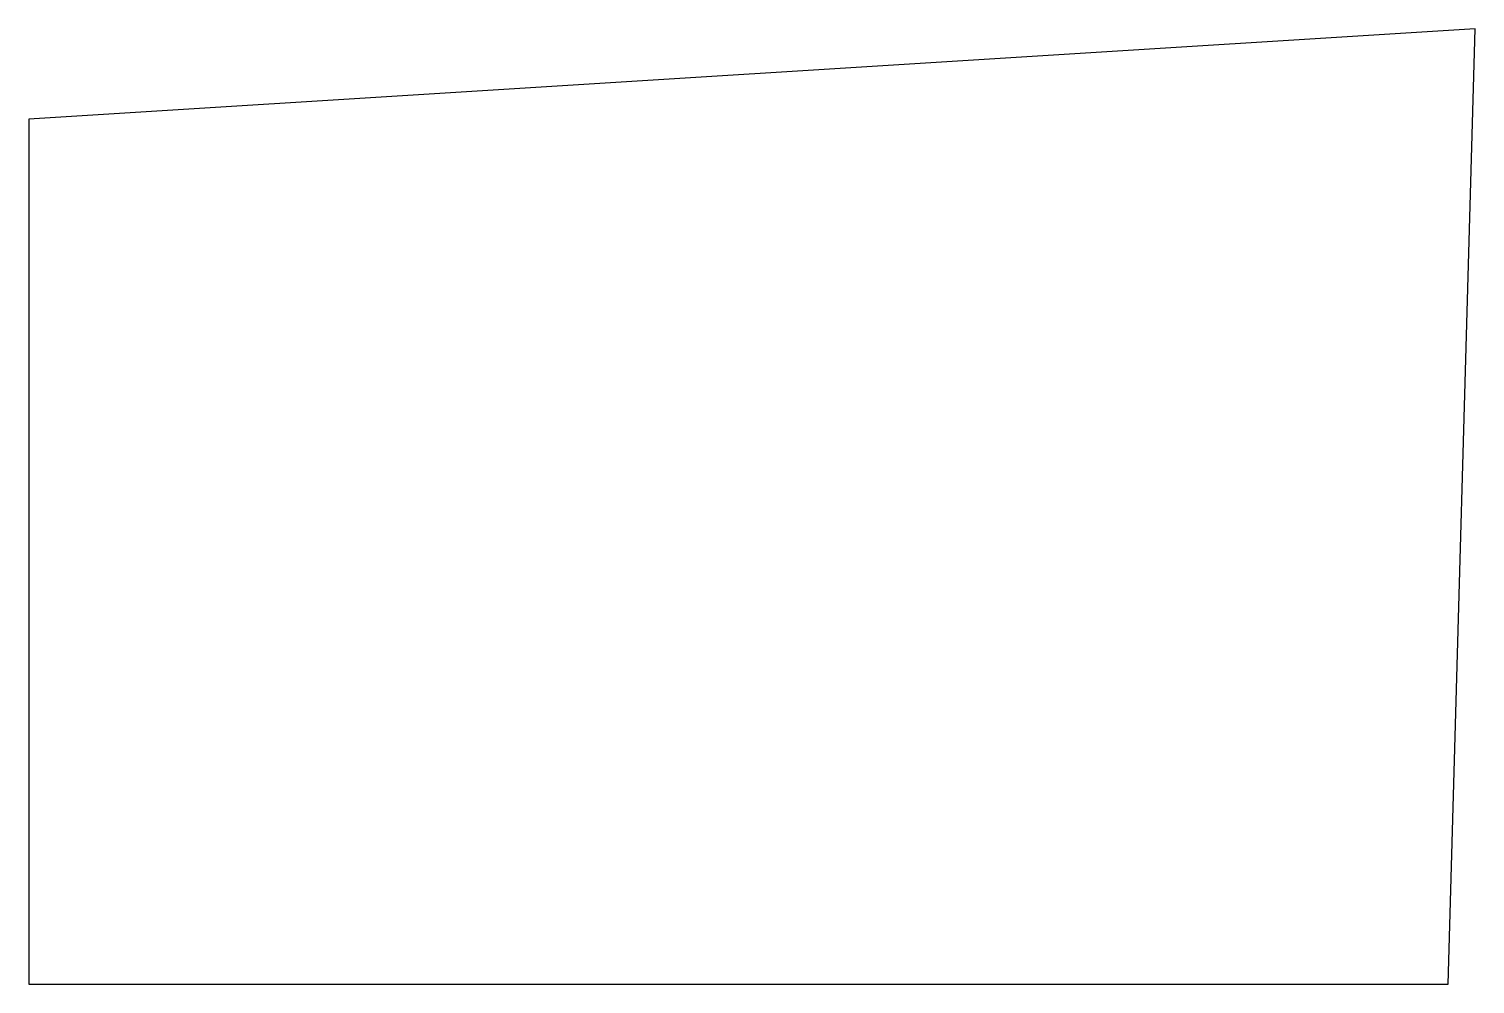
# Model space of a CAD drawing. Header units: inches. Extents: x 10143 to 33197, y -150 to 3760.
# Drawn here: x 30886.1 to 31171.3, y 2509.9 to 2698.4 of the extents above; entities that cross this region are included whole.
import ezdxf

# ---------------------------------------------------------------- set-up
doc = ezdxf.new("R2010")
doc.units = ezdxf.units.IN
doc.header["$LTSCALE"] = 0.5
doc.header["$MEASUREMENT"] = 0
doc.layers.add('Toilet', color=7, linetype='Continuous', lineweight=25)

msp = doc.modelspace()

# ---------------------------------------------------------------- linework, layer by layer
at = {"layer": 'Toilet'}
for p, q in [((31171.33, 2698.36), (30886.1, 2680.54)), ((31166.05, 2509.85), (31171.33, 2698.36)), ((30886.1, 2680.54), (30886.1, 2509.85)), ((30886.1, 2509.85), (31166.05, 2509.85))]:
    msp.add_line(p, q, dxfattribs=at)
msp.add_lwpolyline([(31171.33, 2698.36), (30886.1, 2680.54), (30886.1, 2509.85), (31166.05, 2509.85)], close=True, dxfattribs=at)

doc.saveas('drawing.dxf')
